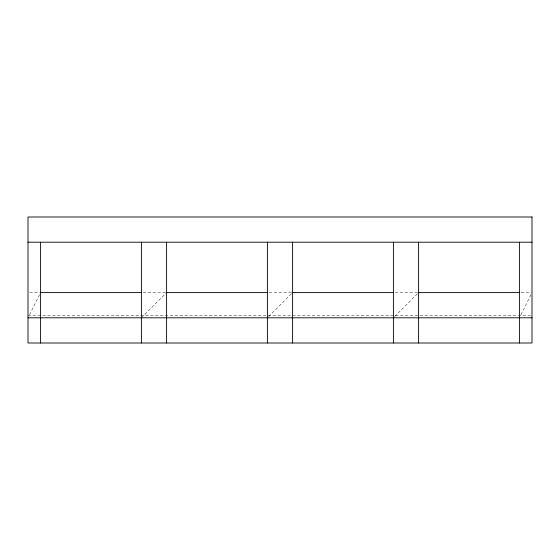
<?xml version="1.0" encoding="UTF-8"?>
<svg xmlns="http://www.w3.org/2000/svg" width="560" height="560" viewBox="0 0 560 560"><rect width="100%" height="100%" fill="white"/><g stroke="black" fill="none" stroke-linecap="round" stroke-linejoin="round"><path stroke-width="0.42" stroke-dasharray="2.8 2.1" d="M29.526 314.748L39.837 294.126M520.926 314.748L531.237 294.126M141.4 317.8L165.984 293.216M268.632 316.568L291.984 293.216M394.632 316.568L417.984 293.216M29.68 292.6L39.76 292.6M143.136 292.6L165.732 292.6M269.136 292.6L291.732 292.6M395.136 292.6L417.732 292.6M521.08 292.6L531.16 292.6M28 315.28L531.125 315.28"/><path stroke-width="0.84" d="M28 242.2L532 242.2M40.6 292.6L141.4 292.6M166.6 292.6L267.4 292.6M292.6 292.6L393.4 292.6M418.6 292.6L519.4 292.6M28 317.8L532 317.8M519.4 242.2L519.4 343M418.6 242.2L418.6 343M393.4 242.2L393.4 343M292.6 242.2L292.6 343M267.4 242.2L267.4 343M166.6 242.2L166.6 343M141.4 242.2L141.4 343M40.6 242.2L40.6 343M532 217L28 217L28 343L532 343L532 217"/></g></svg>
